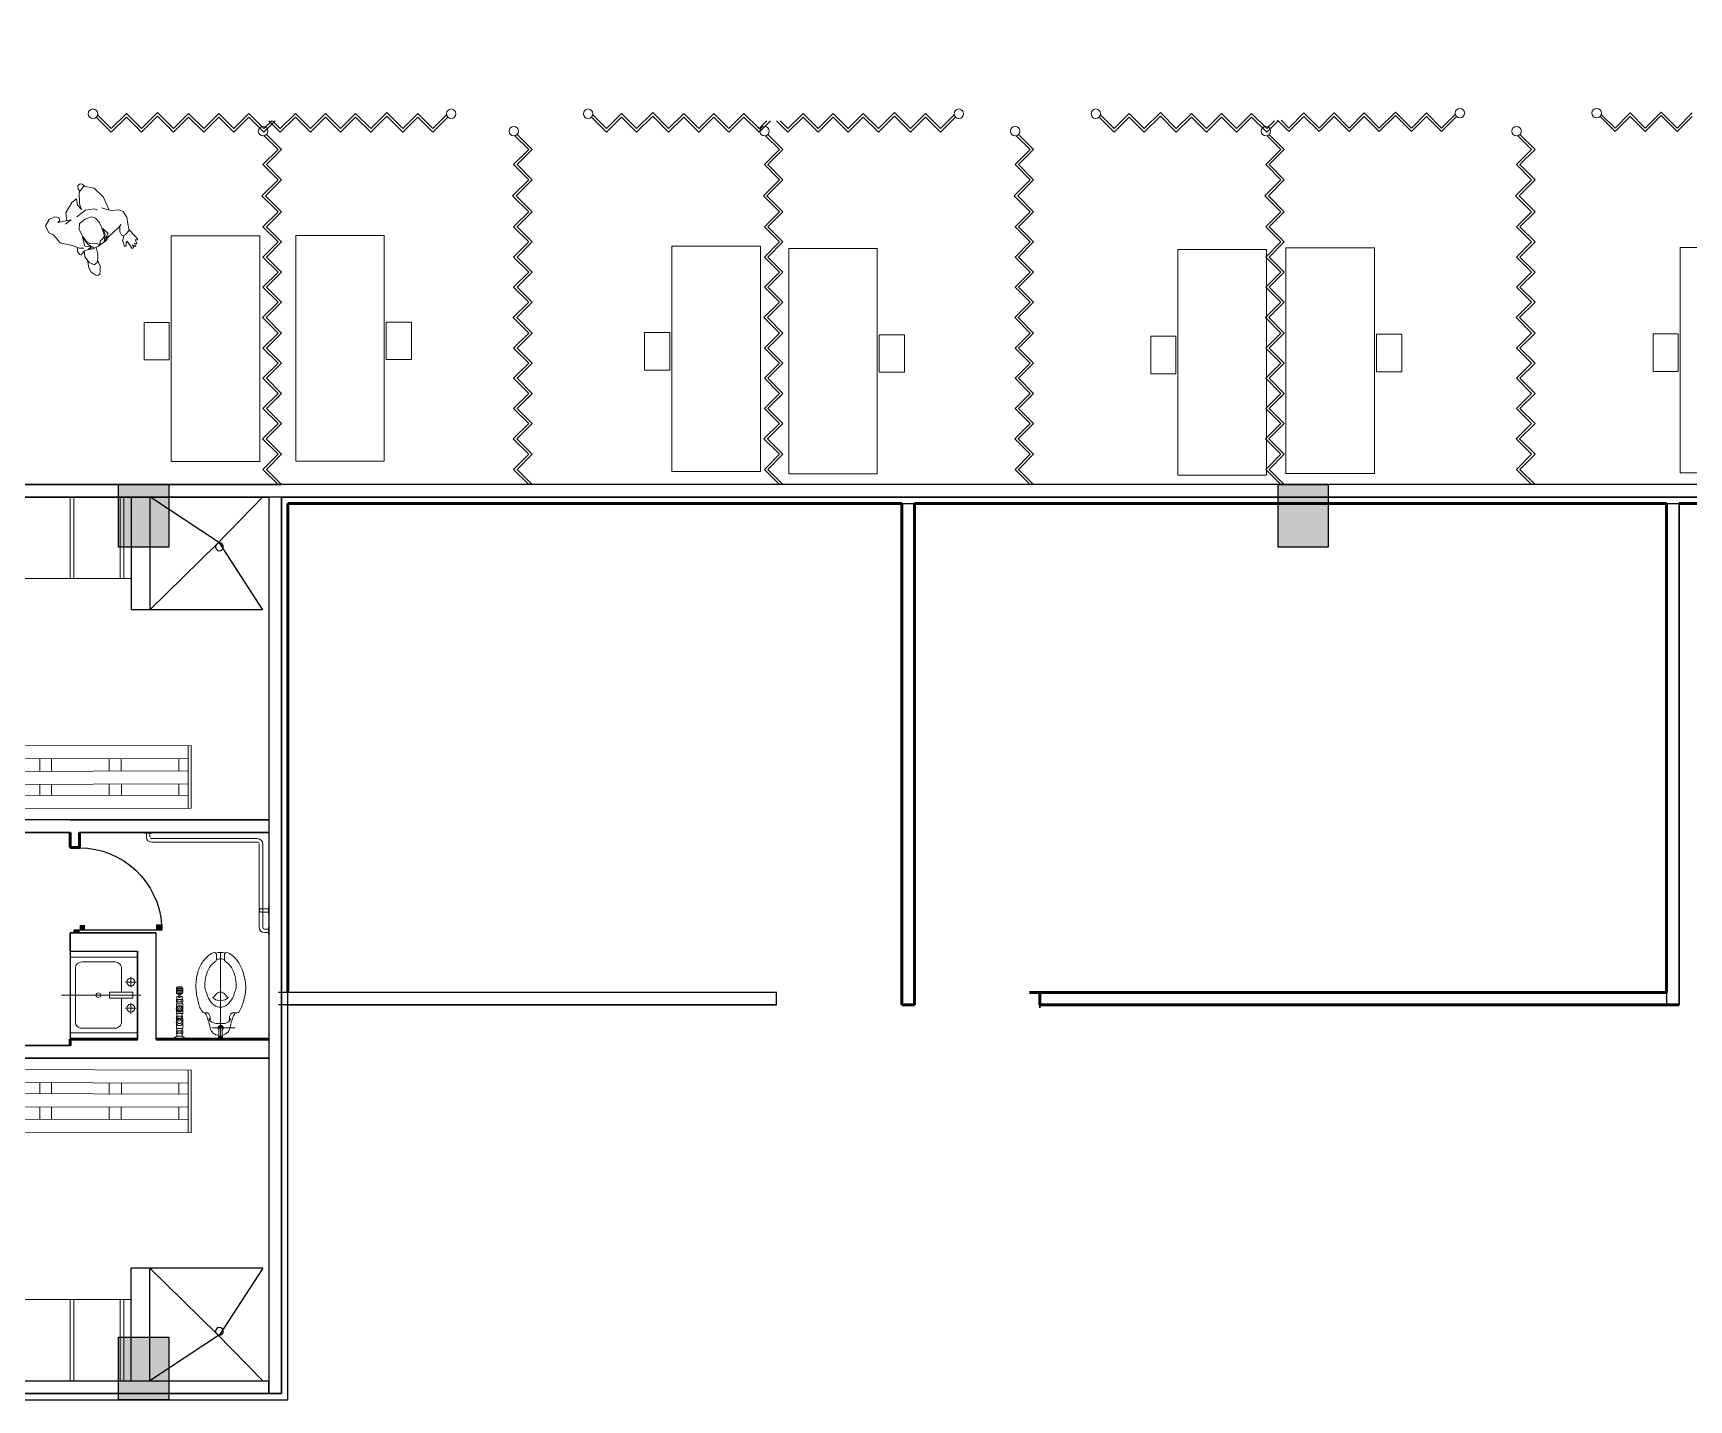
# Model space of a CAD drawing. Header units: millimetres. Extents: x 2508 to 2607, y 837 to 997.
# Drawn here: x 2566.89 to 2580.1, y 932.51 to 943.4 of the extents above; entities that cross this region are included whole.
import ezdxf

# ---------------------------------------------------------------- set-up
doc = ezdxf.new("R2010")
doc.units = ezdxf.units.MM
for name, color, linetype, lineweight in [('MOBILIARIO', 181, 'Continuous', 9), ('PAREDES', 7, 'Continuous', 50), ('PERSONAS', 151, 'Continuous', 0)]:
    doc.layers.add(name, color=color, linetype=linetype, lineweight=lineweight)

# ---------------------------------------------------------------- blocks, each defined once
blk = doc.blocks.new('iiiiip')
at = {"color": 7, "ltscale": 0.8}
for p, q in [((1993.692, 1433.782), (1993.802, 1433.672)), ((1993.71, 1433.792), (1993.83, 1433.672)), ((1993.682, 1433.552), (1993.802, 1433.672)), ((1993.71, 1433.552), (1993.83, 1433.672)), ((1993.682, 1433.552), (1993.802, 1433.432)), ((1993.71, 1433.552), (1993.83, 1433.432)), ((1993.674, 1433.304), (1993.802, 1433.432)), ((1993.703, 1433.304), (1993.83, 1433.432)), ((1993.674, 1433.304), (1993.802, 1433.176)), ((1993.703, 1433.304), (1993.83, 1433.176)), ((1993.682, 1433.056), (1993.802, 1433.176)), ((1993.71, 1433.056), (1993.83, 1433.176)), ((1993.682, 1433.056), (1993.802, 1432.936)), ((1993.71, 1433.056), (1993.83, 1432.936)), ((1993.682, 1432.815), (1993.802, 1432.936)), ((1993.682, 1432.815), (1993.802, 1432.695)), ((1993.71, 1432.815), (1993.83, 1432.936)), ((1993.71, 1432.815), (1993.83, 1432.695)), ((1993.682, 1432.575), (1993.802, 1432.695)), ((1993.71, 1432.575), (1993.83, 1432.695)), ((1993.682, 1432.575), (1993.802, 1432.455)), ((1993.71, 1432.575), (1993.83, 1432.455)), ((1993.679, 1432.332), (1993.802, 1432.455)), ((1993.707, 1432.332), (1993.83, 1432.455)), ((1993.679, 1432.332), (1993.802, 1432.209)), ((1993.707, 1432.332), (1993.83, 1432.209)), ((1993.682, 1432.089), (1993.802, 1432.209)), ((1993.71, 1432.089), (1993.83, 1432.209)), ((1993.682, 1432.089), (1993.802, 1431.968)), ((1993.71, 1432.089), (1993.83, 1431.968)), ((1993.682, 1431.848), (1993.802, 1431.968)), ((1993.71, 1431.848), (1993.83, 1431.968)), ((1993.682, 1431.848), (1993.802, 1431.728)), ((1993.71, 1431.848), (1993.83, 1431.728)), ((1993.682, 1431.608), (1993.802, 1431.728)), ((1993.71, 1431.608), (1993.83, 1431.728)), ((1993.773, 1431.699), (1993.802, 1431.728)), ((1993.794, 1431.691), (1993.83, 1431.728)), ((1993.682, 1431.608), (1993.802, 1431.488)), ((1993.71, 1431.608), (1993.83, 1431.488)), ((1993.679, 1431.365), (1993.802, 1431.488)), ((1993.679, 1431.365), (1993.802, 1431.242)), ((1993.707, 1431.365), (1993.83, 1431.488)), ((1993.707, 1431.365), (1993.83, 1431.242)), ((1993.682, 1431.122), (1993.802, 1431.242)), ((1993.71, 1431.122), (1993.83, 1431.242)), ((1993.682, 1431.122), (1993.802, 1431.001)), ((1993.71, 1431.122), (1993.83, 1431.001))]:
    blk.add_line(p, q, dxfattribs=at)
at = {"color": 7}
blk.add_circle((1993.683, 1433.819), 0.038, dxfattribs=at)
blk = doc.blocks.new('LAV2')
for p, q in [((0, 0), (0, -0.4725)), ((0.225, -0.0208), (-0.225, -0.0208)), ((-0.225, -0.0208), (-0.225, -0.4208)), ((-0.0466, -0.0596), (-0.1087, -0.0596)), ((-0.0777, -0.0285), (-0.0777, -0.0907)), ((0.1087, -0.0596), (0.0466, -0.0596)), ((0.0777, -0.0285), (0.0777, -0.0907)), ((0.225, -0.4208), (0.225, -0.0208)), ((0.225, -0.4208), (-0.225, -0.4208)), ((-0.225, -0.4208), (0.225, -0.4208))]:
    blk.add_line(p, q)
blk.add_lwpolyline([(-0.0173, -0.0469), (0.0173, -0.0469), (0.0173, -0.1872), (-0.0173, -0.1872)], close=True)
blk.add_lwpolyline([(-0.0173, -0.1153), (-0.1594, -0.1153, 0.414214), (-0.1972, -0.1531), (-0.1972, -0.3511, 0.414214), (-0.1594, -0.3889), (0.1594, -0.3889, 0.414214), (0.1972, -0.3511), (0.1972, -0.1531, 0.414214), (0.1594, -0.1153), (0.0173, -0.1153)], format="xyb")
for centre, radius in [((-0.0777, -0.0596), 0.0233), ((0.0777, -0.0596), 0.0233), ((0, -0.2524), 0.0136)]:
    blk.add_circle(centre, radius)
blk = doc.blocks.new('w.c.1')
for p, q in [((712.552, 433.531), (712.552, 433.582)), ((712.561, 433.531), (712.561, 433.582)), ((712.571, 433.531), (712.571, 433.582)), ((712.581, 433.531), (712.581, 433.582)), ((712.591, 433.531), (712.591, 433.582)), ((712.6, 433.562), (712.626, 433.562)), ((712.6, 433.552), (712.626, 433.552)), ((712.62, 433.577), (712.644, 433.577)), ((712.62, 433.562), (712.62, 433.577)), ((712.62, 433.536), (712.62, 433.552)), ((712.62, 433.536), (712.644, 433.536)), ((712.626, 433.562), (712.626, 433.552)), ((712.661, 433.569), (712.644, 433.569)), ((712.661, 433.544), (712.644, 433.544)), ((712.661, 433.577), (712.678, 433.577)), ((712.661, 433.536), (712.678, 433.536)), ((712.697, 433.567), (712.716, 433.578)), ((712.697, 433.567), (712.697, 433.546)), ((712.697, 433.546), (712.716, 433.535)), ((712.734, 433.567), (712.716, 433.578)), ((712.734, 433.546), (712.716, 433.535)), ((712.734, 433.567), (712.734, 433.546)), ((712.755, 433.577), (712.776, 433.577)), ((712.755, 433.536), (712.776, 433.536)), ((712.776, 433.533), (712.776, 433.58)), ((712.776, 433.58), (712.793, 433.58)), ((712.793, 433.569), (712.776, 433.569)), ((712.793, 433.544), (712.776, 433.544)), ((712.776, 433.533), (712.793, 433.533)), ((712.875, 433.577), (712.892, 433.577)), ((712.875, 433.536), (712.892, 433.536)), ((712.892, 433.582), (712.91, 433.582)), ((712.892, 433.531), (712.892, 433.582)), ((712.91, 433.569), (712.892, 433.569)), ((712.91, 433.544), (712.892, 433.544)), ((712.892, 433.531), (712.91, 433.531)), ((712.91, 433.531), (712.91, 433.582)), ((712.91, 433.577), (712.934, 433.577)), ((712.91, 433.536), (712.934, 433.536)), ((712.869, 433.298), (712.869, 433.112)), ((712.267, 433.229), (712.961, 433.229))]:
    blk.add_line(p, q)
for points in [[(712.587, 433.582, -0.414214), (712.6, 433.57), (712.6, 433.544, -0.414214), (712.587, 433.531), (712.555, 433.531, -0.414214), (712.542, 433.544), (712.542, 433.57, -0.414214), (712.555, 433.582)], [(712.749, 433.358), (712.749, 433.333, 0.254955), (712.792, 433.312), (712.814, 433.312, -0.181863), (712.834, 433.249), (712.834, 433.205, -0.233721), (712.814, 433.158), (712.792, 433.158, 0.254955), (712.749, 433.137), (712.749, 433.099, -0.255365), (712.74, 433.082, -0.225319), (712.427, 433.05, -0.081507), (712.34, 433.091, -0.106956), (712.277, 433.158, -0.024221), (712.27, 433.17, -0.551249), (712.289, 433.199), (712.323, 433.199, -0.25566), (712.34, 433.19, 0.111287), (712.388, 433.143, 0.076383), (712.452, 433.115, 0.063316), (712.536, 433.105, 0.116242), (712.582, 433.115, 0.076383), (712.646, 433.143, 0.107132), (712.692, 433.188, 0.147565), (712.705, 433.23, 0.147565), (712.692, 433.273, 0.107132), (712.646, 433.318, 0.076383), (712.582, 433.345, 0.116242), (712.536, 433.356, 0.063316), (712.452, 433.345, 0.076383), (712.388, 433.318, 0.107132), (712.342, 433.273, 0.007233), (712.341, 433.271, -0.258993), (712.323, 433.261), (712.289, 433.261, -0.551249), (712.27, 433.291, -0.024221), (712.277, 433.303, -0.106956), (712.34, 433.37, -0.081507), (712.427, 433.411, -0.069614), (712.536, 433.426, -0.069614), (712.646, 433.411, -0.125304), (712.742, 433.374, -0.222257)], [(712.937, 433.242), (712.869, 433.242, 1), (712.869, 433.217), (712.937, 433.217)]]:
    blk.add_lwpolyline(points, format="xyb", close=True)
for points in [[(712.644, 433.531), (712.644, 433.582), (712.661, 433.582), (712.661, 433.531)], [(712.678, 433.582), (712.678, 433.531), (712.755, 433.531), (712.755, 433.582)], [(712.875, 433.582), (712.875, 433.531), (712.793, 433.531), (712.793, 433.582)], [(712.934, 433.577), (712.934, 433.536), (712.961, 433.492), (712.961, 433.621)], [(712.942, 433.214), (712.942, 433.245), (712.937, 433.245), (712.937, 433.214)], [(712.961, 433.209), (712.961, 433.25), (712.942, 433.246), (712.942, 433.213)]]:
    blk.add_lwpolyline(points, close=True)
for points in [[(712.272, 433.266, 0.069686), (712.267, 433.23, 0.075487), (712.273, 433.192, 0.106956)], [(712.631, 433.288, 0.014204), (712.622, 433.283, 0.107132), (712.589, 433.25, 0.147565), (712.583, 433.23, 0.147565)], [(712.627, 433.167, 0.029468), (712.638, 433.182, 0.147565), (712.653, 433.23, 0.147565), (712.638, 433.278, 0.029468), (712.627, 433.294, 0.076383)], [(712.324, 433.261, 0.089657), (712.319, 433.23, 0.147565)], [(712.319, 433.23, 0.089637), (712.324, 433.2, 0.107132)], [(712.583, 433.23, 0.147565), (712.589, 433.211, 0.107132), (712.622, 433.178, 0.014204), (712.631, 433.172, 0.063316)]]:
    blk.add_lwpolyline(points, format="xyb")
for centre, radius in [((712.716, 433.557), 0.0259), ((712.716, 433.557), 0.00862), ((712.816, 433.557), 0.0186), ((712.807, 433.557), 0.00873), ((712.825, 433.557), 0.0259)]:
    blk.add_circle(centre, radius)
for centre, radius, start, end in [((712.919, 433.651), 0.342, 240.1831, 261.5378), ((712.801, 433.312), 0.00875, 0.1305, 179.8693), ((712.848, 433.233), 0.0826, 6.1613, 75.4476), ((712.919, 432.815), 0.342, 100.8317, 119.8167), ((712.801, 433.158), 0.00875, 180.1305, 359.8693), ((712.869, 433.229), 0.0206, 37.5993, 322.4004), ((712.869, 433.229), 0.0166, 49.4231, 310.5767), ((712.848, 433.233), 0.0826, 274.7414, 348.6028)]:
    blk.add_arc(centre, radius, start, end)
blk = doc.blocks.new('A$C6D5A01A4')
for p, q in [((-0.376, 0.506), (-0.376, 0.512)), ((-0.376, 0.506), (-0.304, 0.506)), ((-0.376, 0.506), (-0.304, 0.506)), ((-0.358, 0.467), (-0.358, 0.506)), ((-0.322, 0.467), (-0.322, 0.506)), ((-0.304, 0.506), (-0.304, 0.512)), ((-0.304, 0.506), (-0.304, 0.512)), ((0.75, 0.45), (-0.304, 0.45)), ((0.75, 0.414), (-0.304, 0.414)), ((0.767, -0.433), (0.767, 0.396)), ((0.803, -0.433), (0.803, 0.396)), ((0.86, -0.451), (0.821, -0.451)), ((0.86, -0.486), (0.821, -0.486))]:
    blk.add_line(p, q)
blk.add_lwpolyline([(0.86, -0.248), (0.785, -0.248, 1), (0.785, -0.283), (0.86, -0.283)], format="xyb")
for points in [[(0.865, -0.301), (0.86, -0.301), (0.86, -0.23), (0.865, -0.23)], [(0.865, -0.504), (0.86, -0.504), (0.86, -0.433), (0.865, -0.433)]]:
    blk.add_lwpolyline(points)
for centre, radius, start, end in [((-0.304, 0.467), 0.0533, 180, 270), ((-0.304, 0.467), 0.0178, 180, 270), ((0.75, 0.396), 0.0533, 360, 90), ((0.75, 0.396), 0.0178, 360, 90), ((0.821, -0.433), 0.0533, 180, 270), ((0.821, -0.433), 0.0178, 180, 270)]:
    blk.add_arc(centre, radius, start, end)
blk = doc.blocks.new('wefqwgtb')
for points in [[(2152.98, 1323.585), (2152.98, 1323.543), (2153.022, 1323.543), (2153.022, 1323.585)], [(2153.043, 1323.627), (2153.043, 1323.585), (2153.022, 1323.585), (2153.022, 1323.627)], [(2152.98, 1322.971), (2152.98, 1322.93), (2153.022, 1322.93), (2153.022, 1322.971)]]:
    blk.add_hatch(color=256).paths.add_polyline_path(points)
for p, q in [((2149.566, 1326.124), (2149.566, 1326.189)), ((2149.566, 1325.601), (2149.566, 1326.024)), ((2152.141, 1326.024), (2149.721, 1326.024)), ((2152.141, 1323.174), (2152.141, 1326.024)), ((2154.041, 1326.024), (2156.461, 1326.024)), ((2154.041, 1323.174), (2154.041, 1326.024)), ((2149.566, 1325.601), (2149.566, 1325.601)), ((2152.141, 1323.661), (2152.141, 1322.074)), ((2152.241, 1323.585), (2152.241, 1322.074)), ((2153.022, 1322.93), (2153.022, 1323.627)), ((2153.043, 1323.627), (2153.022, 1323.627)), ((2153.043, 1323.661), (2153.043, 1322.974)), ((2153.188, 1323.661), (2153.043, 1323.661)), ((2153.188, 1323.661), (2153.043, 1323.661)), ((2153.043, 1323.661), (2153.043, 1323.551)), ((2153.186, 1323.661), (2153.891, 1323.661)), ((2153.188, 1323.661), (2153.188, 1323.124)), ((2153.891, 1323.124), (2153.891, 1323.661)), ((2153.891, 1323.661), (2153.941, 1323.661)), ((2149.566, 1323.174), (2150.466, 1323.174)), ((2150.466, 1323.024), (2150.466, 1323.174)), ((2155.716, 1323.024), (2155.716, 1323.174)), ((2156.616, 1323.174), (2155.716, 1323.174)), ((2153.891, 1323.124), (2153.188, 1323.124)), ((2149.933, 1322.469), (2149.566, 1323.024)), ((2149.566, 1323.024), (2150.466, 1323.024)), ((2150.466, 1323.024), (2149.942, 1322.49)), ((2150.466, 1322.124), (2150.466, 1323.024)), ((2152.98, 1322.93), (2152.98, 1322.971)), ((2152.98, 1322.971), (2153.022, 1322.971)), ((2152.98, 1322.93), (2153.022, 1322.93)), ((2153.891, 1322.974), (2153.043, 1322.974)), ((2153.891, 1322.074), (2153.891, 1322.974)), ((2155.716, 1323.024), (2156.241, 1322.49)), ((2156.616, 1323.024), (2155.716, 1323.024)), ((2155.716, 1322.124), (2155.716, 1323.024)), ((2156.249, 1322.469), (2156.616, 1323.024)), ((2149.942, 1322.49), (2149.566, 1322.124)), ((2150.466, 1322.124), (2149.933, 1322.469)), ((2155.716, 1322.124), (2156.249, 1322.469)), ((2156.241, 1322.49), (2156.616, 1322.124)), ((2152.241, 1322.074), (2153.941, 1322.074))]:
    blk.add_line(p, q)
for points in [[(2152.141, 1326.024), (2152.141, 1326.124), (2149.566, 1326.124), (2149.466, 1326.124), (2149.466, 1321.974)], [(2156.716, 1326.124), (2156.716, 1321.974), (2153.941, 1321.974)], [(2154.041, 1326.024), (2154.041, 1326.124), (2156.616, 1326.124)], [(2152.141, 1326.024), (2149.721, 1326.024), (2149.566, 1326.024)], [(2149.566, 1326.024), (2149.566, 1322.074)], [(2154.041, 1326.024), (2156.461, 1326.024), (2156.616, 1326.024)], [(2152.241, 1323.661), (2152.241, 1324.678), (2152.141, 1324.674)], [(2154.041, 1324.674), (2153.441, 1324.674), (2153.041, 1324.674), (2153.041, 1324.674), (2153.041, 1324.574), (2153.941, 1324.574)], [(2153.941, 1323.661), (2153.941, 1324.678), (2154.041, 1324.674)], [(2152.241, 1322.074), (2152.241, 1323.585)], [(2154.041, 1322.074), (2154.041, 1323.174)], [(2149.566, 1321.974), (2152.241, 1321.974)]]:
    blk.add_lwpolyline(points)
for points in [[(2150.951, 1325.865), (2152.141, 1325.865), (2152.141, 1325.939), (2150.951, 1325.939), (2150.951, 1325.865, 0.414214), (2152.141, 1324.674, 0.414214)], [(2155.232, 1325.865), (2154.041, 1325.865), (2154.041, 1325.939), (2155.232, 1325.939), (2155.232, 1325.865, -0.414214), (2154.041, 1324.674, -0.414214)]]:
    blk.add_lwpolyline(points, format="xyb")
for centre in [(2149.964, 1322.469), (2156.219, 1322.469)]:
    blk.add_circle(centre, 0.0306)
blk.add_arc((2153.025, 1323.591), 0.662, 180.5136, 266.1315)
at = {"layer": 'MOBILIARIO'}
for p, q in [((2150.216, 1326.024), (2150.216, 1323.174)), ((2155.966, 1326.024), (2155.966, 1323.174)), ((2150.216, 1325.601), (2149.566, 1325.601)), ((2150.216, 1325.571), (2149.566, 1325.571)), ((2155.966, 1325.601), (2156.616, 1325.601)), ((2155.966, 1325.571), (2156.616, 1325.571)), ((2150.216, 1325.201), (2149.566, 1325.201)), ((2150.216, 1325.201), (2149.566, 1325.201)), ((2150.216, 1325.171), (2149.566, 1325.171)), ((2155.966, 1325.201), (2156.616, 1325.201)), ((2155.966, 1325.201), (2156.616, 1325.201)), ((2155.966, 1325.171), (2156.616, 1325.171)), ((2150.216, 1324.831), (2149.566, 1324.831)), ((2150.216, 1324.831), (2149.566, 1324.831)), ((2150.216, 1324.801), (2149.566, 1324.801)), ((2150.216, 1324.801), (2149.566, 1324.801)), ((2155.966, 1324.831), (2156.616, 1324.831)), ((2155.966, 1324.831), (2156.616, 1324.831)), ((2155.966, 1324.801), (2156.616, 1324.801)), ((2155.966, 1324.801), (2156.616, 1324.801)), ((2150.216, 1324.431), (2149.566, 1324.431)), ((2150.216, 1324.431), (2149.566, 1324.431)), ((2150.216, 1324.401), (2149.566, 1324.401)), ((2155.966, 1324.431), (2156.616, 1324.431)), ((2155.966, 1324.431), (2156.616, 1324.431)), ((2155.966, 1324.401), (2156.616, 1324.401)), ((2150.216, 1324.061), (2149.566, 1324.061)), ((2150.216, 1324.031), (2149.566, 1324.031)), ((2155.966, 1324.061), (2156.616, 1324.061)), ((2155.966, 1324.031), (2156.616, 1324.031)), ((2150.216, 1323.661), (2149.566, 1323.661)), ((2150.216, 1323.631), (2149.566, 1323.631)), ((2155.966, 1323.661), (2156.616, 1323.661)), ((2155.966, 1323.631), (2156.616, 1323.631)), ((2150.216, 1323.261), (2149.566, 1323.261)), ((2150.216, 1323.231), (2149.566, 1323.231)), ((2155.966, 1323.261), (2156.616, 1323.261)), ((2155.966, 1323.231), (2156.616, 1323.231))]:
    blk.add_line(p, q, dxfattribs=at)
at = {"layer": 'MOBILIARIO', "color": 31}
for p, q in [((2151.551, 1324.452), (2151.547, 1322.695)), ((2152.051, 1324.451), (2151.551, 1324.452)), ((2152.051, 1324.433), (2151.551, 1324.434)), ((2151.655, 1324.434), (2151.651, 1322.719)), ((2151.755, 1324.434), (2151.751, 1322.718)), ((2151.859, 1324.433), (2151.855, 1322.718)), ((2151.947, 1324.433), (2151.943, 1322.718)), ((2152.047, 1322.694), (2152.051, 1324.451)), ((2154.132, 1324.451), (2154.632, 1324.452)), ((2154.136, 1322.694), (2154.132, 1324.451)), ((2154.132, 1324.433), (2154.632, 1324.434)), ((2154.236, 1324.433), (2154.24, 1322.718)), ((2154.324, 1324.433), (2154.328, 1322.718)), ((2154.428, 1324.434), (2154.432, 1322.718)), ((2154.528, 1324.434), (2154.532, 1322.719)), ((2154.632, 1324.452), (2154.636, 1322.695)), ((2151.755, 1324.362), (2151.655, 1324.362)), ((2151.947, 1324.361), (2151.859, 1324.361)), ((2154.236, 1324.361), (2154.324, 1324.361)), ((2154.428, 1324.362), (2154.528, 1324.362)), ((2151.754, 1323.902), (2151.654, 1323.902)), ((2151.946, 1323.902), (2151.858, 1323.902)), ((2154.237, 1323.902), (2154.325, 1323.902)), ((2154.429, 1323.902), (2154.529, 1323.902)), ((2151.753, 1323.809), (2151.653, 1323.809)), ((2151.945, 1323.809), (2151.857, 1323.809)), ((2154.237, 1323.809), (2154.325, 1323.809)), ((2154.429, 1323.809), (2154.529, 1323.809)), ((2151.752, 1323.35), (2151.652, 1323.35)), ((2151.944, 1323.349), (2151.856, 1323.349)), ((2154.238, 1323.349), (2154.326, 1323.349)), ((2154.43, 1323.35), (2154.53, 1323.35)), ((2151.652, 1323.252), (2151.752, 1323.252)), ((2151.856, 1323.251), (2151.944, 1323.251)), ((2154.326, 1323.251), (2154.239, 1323.251)), ((2154.53, 1323.252), (2154.43, 1323.252)), ((2151.751, 1322.792), (2151.651, 1322.792)), ((2151.943, 1322.792), (2151.855, 1322.792)), ((2154.24, 1322.792), (2154.328, 1322.792)), ((2154.431, 1322.792), (2154.531, 1322.792)), ((2151.547, 1322.719), (2152.047, 1322.718)), ((2151.547, 1322.695), (2152.047, 1322.694)), ((2154.636, 1322.719), (2154.136, 1322.718)), ((2154.636, 1322.695), (2154.136, 1322.694))]:
    blk.add_line(p, q, dxfattribs=at)
at = {"layer": 'PAREDES'}
for p, q in [((2152.362, 1323.585), (2152.362, 1323.661)), ((2153.941, 1323.661), (2153.891, 1323.661)), ((2153.891, 1323.661), (2153.891, 1323.124)), ((2153.891, 1322.974), (2153.891, 1322.074))]:
    blk.add_line(p, q, dxfattribs=at)
for points in [[(2152.241, 1323.661), (2152.362, 1323.661)], [(2152.362, 1323.585), (2152.241, 1323.585)]]:
    blk.add_lwpolyline(points, dxfattribs=at)
at = {"layer": 'MOBILIARIO', "extrusion": (0, 0, -1), "xscale": 1.341626061127369, "yscale": 1.341626061127369, "zscale": -1.341626061127369, "rotation": 180}
blk.add_blockref('LAV2', (-2153.539, 1323.096), dxfattribs=at)
at = {"layer": 'MOBILIARIO', "xscale": -0.8000000000000831, "yscale": 0.8000000000000831, "zscale": 0.8000000000000831, "rotation": 90.00001045237863}
blk.add_blockref('A$C6D5A01A4', (2152.651, 1322.766), dxfattribs=at)
at = {"layer": 'MOBILIARIO'}
blk.add_blockref('w.c.1', (1440.931, 889.231), dxfattribs=at)
blk = doc.blocks.new('tgyery4')
at = {"layer": 'PERSONAS'}
for points in [[(-0.202, 0.197), (-0.168, 0.227), (-0.165, 0.251), (-0.156, 0.271), (-0.17, 0.281), (-0.183, 0.257), (-0.196, 0.249), (-0.2, 0.316), (-0.209, 0.323), (-0.214, 0.317), (-0.218, 0.297), (-0.227, 0.319), (-0.236, 0.317), (-0.238, 0.294), (-0.246, 0.305), (-0.255, 0.303), (-0.257, 0.273), (-0.27, 0.283), (-0.279, 0.281), (-0.271, 0.242), (-0.257, 0.18)], [(0.041, 0.165), (0.058, 0.218), (0.074, 0.246), (0.096, 0.273), (0.127, 0.275), (0.15, 0.238), (0.157, 0.183), (0.139, 0.141)], [(0.152, 0.217), (0.175, 0.275), (0.177, 0.314), (0.16, 0.347), (0.144, 0.363), (0.125, 0.362), (0.11, 0.342), (0.09, 0.31), (0.086, 0.277), (0.083, 0.257)], [(-0.162, -0.081), (-0.189, -0.05), (-0.216, -0.023), (-0.271, 0.003), (-0.292, 0.03), (-0.293, 0.084), (-0.273, 0.134), (-0.255, 0.185), (-0.214, 0.198), (-0.191, 0.196), (-0.183, 0.187), (-0.185, 0.156), (-0.205, 0.122), (-0.222, 0.111), (-0.192, 0.124), (-0.152, 0.13), (-0.088, 0.143), (-0.053, 0.159), (0.027, 0.166), (0.067, 0.162), (0.109, 0.146), (0.135, 0.139), (0.161, 0.15), (0.173, 0.157), (0.183, 0.146), (0.184, 0.115), (0.168, 0.089)], [(-0.038, 0.159), (-0.075, 0.111), (-0.082, 0.062), (-0.1, 0.119), (-0.062, 0.141), (-0.089, 0.139), (-0.045, 0.159)], [(0.074, 0.159), (0.1, 0.143), (0.069, 0.141), (0.113, 0.108), (0.093, 0.038), (0.083, 0.111), (0.058, 0.159)], [(0.129, 0.119), (0.161, 0.1), (0.188, 0.06), (0.267, -0.014), (0.28, -0.098), (0.304, -0.131), (0.297, -0.192), (0.245, -0.22), (0.197, -0.214), (0.172, -0.192), (0.177, -0.168), (0.199, -0.163), (0.098, -0.128), (0.153, -0.12)], [(0.132, -0.139), (0.107, -0.196), (0.021, -0.242), (-0.025, -0.247), (-0.005, -0.201), (-0.016, -0.153), (-0.025, -0.203), (-0.071, -0.282), (-0.128, -0.304), (-0.189, -0.247), (-0.216, -0.15), (-0.202, -0.037)], [(0.048, -0.124), (-0.04, -0.133), (-0.106, -0.107), (-0.124, -0.087)], [(-0.078, -0.285), (-0.078, -0.31), (-0.088, -0.332), (-0.106, -0.337), (-0.122, -0.33), (-0.134, -0.299)]]:
    blk.add_lwpolyline(points, dxfattribs=at)
blk.add_lwpolyline([(0.008, 0.157), (0.021, 0.139), (0.045, 0.13), (0.067, 0.111), (0.082, 0.088), (0.089, 0.032), (0.083, -0.03), (0.056, -0.067), (-0.001, -0.073), (-0.054, -0.063), (-0.075, -0.038), (-0.084, 0.005), (-0.08, 0.054), (-0.071, 0.095), (-0.062, 0.121), (-0.042, 0.132), (-0.012, 0.137), (-0.005, 0.152)], close=True, dxfattribs=at)

msp = doc.modelspace()

# ---------------------------------------------------------------- hatches: boundary and pattern name
h = msp.add_hatch()
h.set_pattern_fill('AR-CONC', color=256, scale=0.25)
h.set_pattern_definition([(50, (-86.14, -278.19), (45.54617, -3.98477), [4.7625, -52.3875]), (355, (-86.14, -278.19), (-8.81086, 47.7642), [3.81, -41.91015]), (100.4514, (-82.344, -278.523), (36.7353, 43.77944), [4.0475, -44.52256]), (46.1842, (-86.14, -265.49), (67.7698, -10.5106), [7.1437, -78.5812]), (96.6356, (-80.49, -266.37), (59.351, 61.8565), [6.0713, -66.7839]), (351.1842, (-86.14, -265.49), (59.351, 61.8565), [5.715, -62.865]), (21, (-79.79, -268.666), (37.9036, -25.5663), [4.7625, -52.3875]), (326, (-79.79, -268.666), (15.4505, 46.047), [3.81, -41.91]), (71.4514, (-76.63, -270.797), (53.3541, 20.4807), [4.0475, -44.5225]), (37.5, (-86.14, -278.191), (0.77215, 21.13876), [0, -41.402, 0, -42.545, 0, -42.06875]), (7.5, (-86.14, -278.19), (16.70492, 25.04514), [0, -24.257, 0, -40.4495, 0, -16.03375]), (327.5, (-100.3, -278.191), (33.89765, -1.43219), [0, -15.875, 0, -49.53, 0, -65.7225]), (317.5, (-106.65, -278.19), (37.0323, 6.35662), [0, -20.6375, 0, -32.893, 0, -46.6725])])
h.paths.add_polyline_path([(2568.919, 939.655), (2584.969, 939.655), (2584.969, 942.707), (2584.919, 942.707), (2584.919, 939.705), (2568.869, 939.705), (2568.869, 937.03), (2568.869, 935.33), (2568.869, 932.555), (2554.819, 932.555), (2554.819, 943.255), (2548.769, 943.255), (2548.769, 955.455), (2551.769, 955.455), (2551.769, 960.355), (2573.569, 960.355), (2573.569, 955.355), (2573.619, 955.355), (2573.619, 960.405), (2551.719, 960.405), (2551.719, 955.505), (2548.719, 955.505), (2548.719, 943.205), (2554.769, 943.205), (2554.769, 932.505), (2568.919, 932.505)])
for points in [[(2567.969, 939.805), (2567.969, 939.305), (2567.569, 939.305), (2567.569, 939.805)], [(2577.219, 939.805), (2577.219, 939.305), (2576.819, 939.305), (2576.819, 939.805)], [(2567.969, 933.005), (2567.969, 932.505), (2567.569, 932.505), (2567.569, 933.005)]]:
    msp.add_hatch(color=256).paths.add_polyline_path(points)

# ---------------------------------------------------------------- linework, layer by layer
for p, q in [((2568.769, 939.805), (2566.869, 939.805)), ((2570.769, 939.805), (2568.869, 939.805)), ((2572.769, 939.805), (2570.869, 939.805)), ((2574.769, 939.805), (2572.869, 939.805)), ((2576.769, 939.805), (2574.869, 939.805)), ((2578.769, 939.805), (2576.869, 939.805)), ((2580.769, 939.805), (2578.869, 939.805)), ((2568.769, 939.705), (2564.819, 939.705)), ((2568.869, 939.705), (2568.769, 939.705)), ((2568.769, 939.705), (2568.769, 932.555)), ((2568.869, 932.555), (2568.869, 939.705)), ((2568.869, 939.705), (2584.969, 939.705)), ((2568.919, 932.505), (2568.919, 939.655)), ((2568.919, 939.655), (2584.969, 939.655)), ((2573.919, 939.655), (2579.919, 939.655)), ((2579.919, 939.655), (2579.919, 935.655)), ((2580.019, 939.655), (2580.019, 935.655)), ((2574.919, 935.755), (2579.919, 935.755)), ((2574.919, 935.655), (2579.919, 935.655)), ((2568.769, 932.655), (2564.819, 932.655)), ((2568.769, 932.555), (2568.769, 932.655)), ((2554.769, 932.505), (2568.919, 932.505)), ((2554.819, 932.555), (2568.869, 932.555))]:
    msp.add_line(p, q)
at = {"color": 6}
for p, q in [((2573.819, 935.655), (2573.819, 939.655)), ((2573.919, 935.655), (2573.919, 939.655)), ((2572.819, 935.755), (2568.845, 935.755)), ((2572.819, 935.655), (2568.845, 935.655))]:
    msp.add_line(p, q, dxfattribs=at)
for points in [[(2573.569, 955.355), (2573.619, 955.355), (2573.619, 960.405), (2551.719, 960.405), (2551.719, 955.505), (2548.719, 955.505), (2548.719, 943.205), (2554.769, 943.205), (2554.769, 932.505), (2568.919, 932.505), (2568.919, 939.655), (2584.969, 939.655)], [(2584.919, 939.705), (2568.869, 939.705), (2568.869, 932.555), (2554.819, 932.555), (2554.819, 943.255), (2548.769, 943.255), (2548.769, 955.455), (2551.769, 955.455), (2551.769, 960.355), (2573.569, 960.355), (2573.569, 955.355), (2573.619, 955.355), (2573.619, 955.355)], [(2567.969, 939.805), (2567.969, 939.305), (2567.569, 939.305), (2567.569, 939.805), (2567.969, 939.805)], [(2577.219, 939.805), (2577.219, 939.305), (2576.819, 939.305), (2576.819, 939.805), (2577.219, 939.805)], [(2567.969, 933.005), (2567.969, 932.505), (2567.569, 932.505), (2567.569, 933.005), (2567.969, 933.005)]]:
    msp.add_lwpolyline(points)
at = {"color": 3}
for points in [[(2548.719, 943.205), (2554.769, 943.205), (2554.769, 932.505), (2568.919, 932.505), (2568.919, 935.655), (2572.819, 935.655), (2572.819, 935.755), (2568.919, 935.755), (2568.919, 939.655), (2573.819, 939.655), (2573.819, 935.655), (2573.919, 935.655), (2573.919, 939.655), (2579.919, 939.655), (2579.919, 935.755), (2574.919, 935.755), (2574.919, 935.632), (2574.919, 935.655), (2580.019, 935.655), (2580.019, 939.655), (2584.969, 939.655)], [(2584.819, 939.805), (2564.819, 939.805)], [(2564.819, 939.705), (2568.769, 939.705), (2568.769, 937.13), (2566.169, 937.13)], [(2566.169, 937.03), (2567.182, 937.03), (2567.182, 936.91), (2567.259, 936.91), (2567.259, 937.03), (2568.769, 937.03), (2568.769, 935.38), (2567.869, 935.38), (2567.869, 936.229), (2567.182, 936.229), (2567.182, 936.084), (2567.719, 936.084), (2567.719, 935.38), (2567.182, 935.38), (2567.182, 935.33), (2566.269, 935.33)], [(2566.169, 935.23), (2568.769, 935.23), (2568.769, 932.655), (2554.819, 932.655)]]:
    msp.add_lwpolyline(points, dxfattribs=at)
at = {"layer": 'MOBILIARIO', "color": 7, "ltscale": 0.8}
for p, q in [((2567.402, 942.753), (2567.511, 942.643)), ((2567.632, 942.763), (2567.511, 942.643)), ((2567.632, 942.763), (2567.752, 942.643)), ((2567.88, 942.771), (2567.752, 942.643)), ((2567.88, 942.771), (2568.007, 942.643)), ((2568.128, 942.763), (2568.007, 942.643)), ((2568.128, 942.763), (2568.248, 942.643)), ((2568.368, 942.763), (2568.248, 942.643)), ((2568.368, 942.763), (2568.488, 942.643)), ((2568.608, 942.763), (2568.488, 942.643)), ((2568.608, 942.763), (2568.729, 942.643)), ((2568.98, 942.763), (2568.859, 942.643)), ((2568.98, 942.763), (2569.1, 942.643)), ((2569.22, 942.763), (2569.1, 942.643)), ((2569.22, 942.763), (2569.34, 942.643)), ((2569.46, 942.763), (2569.34, 942.643)), ((2569.46, 942.763), (2569.581, 942.643)), ((2569.708, 942.771), (2569.581, 942.643)), ((2569.708, 942.771), (2569.836, 942.643)), ((2569.956, 942.763), (2569.836, 942.643)), ((2569.956, 942.763), (2570.077, 942.643)), ((2570.186, 942.753), (2570.077, 942.643)), ((2571.352, 942.753), (2571.461, 942.643)), ((2571.582, 942.763), (2571.461, 942.643)), ((2571.582, 942.763), (2571.702, 942.643)), ((2571.83, 942.771), (2571.702, 942.643)), ((2571.83, 942.771), (2571.957, 942.643)), ((2572.078, 942.763), (2571.957, 942.643)), ((2572.078, 942.763), (2572.198, 942.643)), ((2572.318, 942.763), (2572.198, 942.643)), ((2572.318, 942.763), (2572.438, 942.643)), ((2572.558, 942.763), (2572.438, 942.643)), ((2572.558, 942.763), (2572.679, 942.643)), ((2573.03, 942.763), (2572.909, 942.643)), ((2573.03, 942.763), (2572.909, 942.643)), ((2573.03, 942.763), (2573.15, 942.643)), ((2573.03, 942.763), (2573.15, 942.643)), ((2573.27, 942.763), (2573.15, 942.643)), ((2573.27, 942.763), (2573.15, 942.643)), ((2573.27, 942.763), (2573.39, 942.643)), ((2573.27, 942.763), (2573.39, 942.643)), ((2573.51, 942.763), (2573.39, 942.643)), ((2573.51, 942.763), (2573.39, 942.643)), ((2573.51, 942.763), (2573.631, 942.643)), ((2573.51, 942.763), (2573.631, 942.643)), ((2573.758, 942.771), (2573.631, 942.643)), ((2573.758, 942.771), (2573.631, 942.643)), ((2573.758, 942.771), (2573.886, 942.643)), ((2573.758, 942.771), (2573.886, 942.643)), ((2574.006, 942.763), (2573.886, 942.643)), ((2574.006, 942.763), (2573.886, 942.643)), ((2574.006, 942.763), (2574.127, 942.643)), ((2574.006, 942.763), (2574.127, 942.643)), ((2574.236, 942.753), (2574.127, 942.643)), ((2574.236, 942.753), (2574.127, 942.643)), ((2575.402, 942.753), (2575.511, 942.643)), ((2575.402, 942.753), (2575.511, 942.643)), ((2575.632, 942.763), (2575.511, 942.643)), ((2575.632, 942.763), (2575.511, 942.643)), ((2575.632, 942.763), (2575.752, 942.643)), ((2575.632, 942.763), (2575.752, 942.643)), ((2575.88, 942.771), (2575.752, 942.643)), ((2575.88, 942.771), (2575.752, 942.643)), ((2575.88, 942.771), (2576.007, 942.643)), ((2575.88, 942.771), (2576.007, 942.643)), ((2576.128, 942.763), (2576.007, 942.643)), ((2576.128, 942.763), (2576.007, 942.643)), ((2576.128, 942.763), (2576.248, 942.643)), ((2576.128, 942.763), (2576.248, 942.643)), ((2576.368, 942.763), (2576.248, 942.643)), ((2576.368, 942.763), (2576.248, 942.643)), ((2576.368, 942.763), (2576.488, 942.643)), ((2576.368, 942.763), (2576.488, 942.643)), ((2576.608, 942.763), (2576.488, 942.643)), ((2576.608, 942.763), (2576.488, 942.643)), ((2576.608, 942.763), (2576.729, 942.643)), ((2576.608, 942.763), (2576.729, 942.643)), ((2577.026, 942.768), (2576.906, 942.647)), ((2577.026, 942.768), (2577.147, 942.647)), ((2577.267, 942.768), (2577.147, 942.647)), ((2577.267, 942.768), (2577.387, 942.647)), ((2577.507, 942.768), (2577.387, 942.647)), ((2577.507, 942.768), (2577.627, 942.647)), ((2577.755, 942.775), (2577.627, 942.647)), ((2577.755, 942.747), (2577.627, 942.619)), ((2577.755, 942.775), (2577.883, 942.647)), ((2577.755, 942.747), (2577.883, 942.619)), ((2578.003, 942.768), (2577.883, 942.647)), ((2578.003, 942.768), (2578.123, 942.647)), ((2578.233, 942.757), (2578.123, 942.647)), ((2579.398, 942.757), (2579.508, 942.647)), ((2579.628, 942.768), (2579.508, 942.647)), ((2579.628, 942.768), (2579.749, 942.647)), ((2579.876, 942.775), (2579.749, 942.647)), ((2579.876, 942.747), (2579.749, 942.619)), ((2579.876, 942.775), (2580.004, 942.647)), ((2579.876, 942.747), (2580.004, 942.619)), ((2580.124, 942.768), (2580.004, 942.647)), ((2567.391, 942.735), (2567.511, 942.615)), ((2567.632, 942.735), (2567.511, 942.615)), ((2567.632, 942.735), (2567.752, 942.615)), ((2567.88, 942.743), (2567.752, 942.615)), ((2567.88, 942.743), (2568.007, 942.615)), ((2568.128, 942.735), (2568.007, 942.615)), ((2568.128, 942.735), (2568.248, 942.615)), ((2568.368, 942.735), (2568.248, 942.615)), ((2568.368, 942.735), (2568.488, 942.615)), ((2568.608, 942.735), (2568.488, 942.615)), ((2568.608, 942.735), (2568.729, 942.615)), ((2568.791, 942.705), (2568.729, 942.643)), ((2568.819, 942.705), (2568.729, 942.615)), ((2568.769, 942.705), (2568.859, 942.615)), ((2568.797, 942.705), (2568.859, 942.643)), ((2568.98, 942.735), (2568.859, 942.615)), ((2568.98, 942.735), (2569.1, 942.615)), ((2569.22, 942.735), (2569.1, 942.615)), ((2569.22, 942.735), (2569.34, 942.615)), ((2569.46, 942.735), (2569.34, 942.615)), ((2569.46, 942.735), (2569.581, 942.615)), ((2569.708, 942.743), (2569.581, 942.615)), ((2569.708, 942.743), (2569.836, 942.615)), ((2569.956, 942.735), (2569.836, 942.615)), ((2569.956, 942.735), (2570.077, 942.615)), ((2570.197, 942.735), (2570.077, 942.615)), ((2571.341, 942.735), (2571.461, 942.615)), ((2571.582, 942.735), (2571.461, 942.615)), ((2571.582, 942.735), (2571.702, 942.615)), ((2571.83, 942.743), (2571.702, 942.615)), ((2571.83, 942.743), (2571.957, 942.615)), ((2572.078, 942.735), (2571.957, 942.615)), ((2572.078, 942.735), (2572.198, 942.615)), ((2572.318, 942.735), (2572.198, 942.615)), ((2572.318, 942.735), (2572.438, 942.615)), ((2572.558, 942.735), (2572.438, 942.615)), ((2572.558, 942.735), (2572.679, 942.615)), ((2572.741, 942.705), (2572.679, 942.643)), ((2572.769, 942.705), (2572.679, 942.615)), ((2572.819, 942.705), (2572.909, 942.615)), ((2572.819, 942.705), (2572.909, 942.615)), ((2572.847, 942.705), (2572.909, 942.643)), ((2572.847, 942.705), (2572.909, 942.643)), ((2573.03, 942.735), (2572.909, 942.615)), ((2573.03, 942.735), (2572.909, 942.615)), ((2573.03, 942.735), (2573.15, 942.615)), ((2573.03, 942.735), (2573.15, 942.615)), ((2573.27, 942.735), (2573.15, 942.615)), ((2573.27, 942.735), (2573.15, 942.615)), ((2573.27, 942.735), (2573.39, 942.615)), ((2573.27, 942.735), (2573.39, 942.615)), ((2573.51, 942.735), (2573.39, 942.615)), ((2573.51, 942.735), (2573.39, 942.615)), ((2573.51, 942.735), (2573.631, 942.615)), ((2573.51, 942.735), (2573.631, 942.615)), ((2573.758, 942.743), (2573.631, 942.615)), ((2573.758, 942.743), (2573.631, 942.615)), ((2573.758, 942.743), (2573.886, 942.615)), ((2573.758, 942.743), (2573.886, 942.615)), ((2574.006, 942.735), (2573.886, 942.615)), ((2574.006, 942.735), (2573.886, 942.615)), ((2574.006, 942.735), (2574.127, 942.615)), ((2574.006, 942.735), (2574.127, 942.615)), ((2574.247, 942.735), (2574.127, 942.615)), ((2574.247, 942.735), (2574.127, 942.615)), ((2575.391, 942.735), (2575.511, 942.615)), ((2575.391, 942.735), (2575.511, 942.615)), ((2575.632, 942.735), (2575.511, 942.615)), ((2575.632, 942.735), (2575.511, 942.615)), ((2575.632, 942.735), (2575.752, 942.615)), ((2575.632, 942.735), (2575.752, 942.615)), ((2575.88, 942.743), (2575.752, 942.615)), ((2575.88, 942.743), (2575.752, 942.615)), ((2575.88, 942.743), (2576.007, 942.615)), ((2575.88, 942.743), (2576.007, 942.615)), ((2576.128, 942.735), (2576.007, 942.615)), ((2576.128, 942.735), (2576.007, 942.615)), ((2576.128, 942.735), (2576.248, 942.615)), ((2576.128, 942.735), (2576.248, 942.615)), ((2576.368, 942.735), (2576.248, 942.615)), ((2576.368, 942.735), (2576.248, 942.615)), ((2576.368, 942.735), (2576.488, 942.615)), ((2576.368, 942.735), (2576.488, 942.615)), ((2576.608, 942.735), (2576.488, 942.615)), ((2576.608, 942.735), (2576.488, 942.615)), ((2576.608, 942.735), (2576.729, 942.615)), ((2576.608, 942.735), (2576.729, 942.615)), ((2576.791, 942.705), (2576.729, 942.643)), ((2576.819, 942.705), (2576.729, 942.615)), ((2576.791, 942.705), (2576.729, 942.643)), ((2576.819, 942.705), (2576.729, 942.615)), ((2576.816, 942.71), (2576.906, 942.619)), ((2576.844, 942.71), (2576.906, 942.647)), ((2577.026, 942.739), (2576.906, 942.619)), ((2577.026, 942.739), (2577.147, 942.619)), ((2577.267, 942.739), (2577.147, 942.619)), ((2577.267, 942.739), (2577.387, 942.619)), ((2577.507, 942.739), (2577.387, 942.619)), ((2577.507, 942.739), (2577.627, 942.619)), ((2578.003, 942.739), (2577.883, 942.619)), ((2578.003, 942.739), (2578.123, 942.619)), ((2578.244, 942.739), (2578.123, 942.619)), ((2579.388, 942.739), (2579.508, 942.619)), ((2579.628, 942.739), (2579.508, 942.619)), ((2579.628, 942.739), (2579.749, 942.619)), ((2580.124, 942.739), (2580.004, 942.619))]:
    msp.add_line(p, q, dxfattribs=at)
at = {"layer": 'MOBILIARIO'}
for points in [[(2568.696, 941.787), (2567.99, 941.787), (2567.99, 939.989), (2568.696, 939.989)], [(2568.983, 941.79), (2569.688, 941.79), (2569.688, 939.992), (2568.983, 939.992)], [(2572.69, 941.706), (2571.984, 941.706), (2571.984, 939.909), (2572.69, 939.909)], [(2576.882, 941.692), (2577.588, 941.692), (2577.588, 939.894), (2576.882, 939.894)], [(2580.734, 941.695), (2580.028, 941.695), (2580.028, 939.897), (2580.734, 939.897)], [(2572.915, 941.688), (2573.621, 941.688), (2573.621, 939.89), (2572.915, 939.89)], [(2576.726, 941.678), (2576.02, 941.678), (2576.02, 939.88), (2576.726, 939.88)], [(2567.974, 941.098), (2567.773, 941.098), (2567.773, 940.799), (2567.974, 940.799)], [(2569.705, 941.101), (2569.906, 941.101), (2569.906, 940.801), (2569.705, 940.801)], [(2571.967, 941.018), (2571.766, 941.018), (2571.766, 940.718), (2571.967, 940.718)], [(2573.637, 940.999), (2573.838, 940.999), (2573.838, 940.7), (2573.637, 940.7)], [(2576.004, 940.989), (2575.803, 940.989), (2575.803, 940.689), (2576.004, 940.689)], [(2577.605, 941.003), (2577.806, 941.003), (2577.806, 940.704), (2577.605, 940.704)], [(2580.011, 941.006), (2579.811, 941.006), (2579.811, 940.707), (2580.011, 940.707)]]:
    msp.add_lwpolyline(points, close=True, dxfattribs=at)
at = {"layer": 'MOBILIARIO', "color": 7}
for centre in [(2567.365, 942.762), (2570.223, 942.762), (2571.315, 942.762), (2574.273, 942.762), (2574.273, 942.762), (2575.365, 942.762), (2575.365, 942.762), (2578.27, 942.767), (2579.361, 942.767)]:
    msp.add_circle(centre, 0.038, dxfattribs=at)
at = {"layer": 'PAREDES', "color": 6}
for p, q in [((2568.919, 935.755), (2568.919, 939.655)), ((2568.919, 939.655), (2573.819, 939.655)), ((2573.819, 939.655), (2573.819, 935.655)), ((2573.919, 935.655), (2573.919, 939.655)), ((2573.919, 939.655), (2579.919, 939.655)), ((2579.919, 939.655), (2579.919, 935.755)), ((2580.019, 939.655), (2584.969, 939.655)), ((2579.919, 935.755), (2574.835, 935.755)), ((2574.835, 935.755), (2574.919, 935.755)), ((2574.919, 935.755), (2574.919, 935.655)), ((2573.819, 935.655), (2573.919, 935.655)), ((2574.919, 935.655), (2580.019, 935.655))]:
    msp.add_line(p, q, dxfattribs=at)

# ---------------------------------------------------------------- block references
at = {"xscale": -1, "rotation": 90}
msp.add_blockref('wefqwgtb', (3890.843, 3089.272), dxfattribs=at)
at = {"layer": 'MOBILIARIO'}
for p in [(575.039, -491.196), (577.039, -491.196), (579.039, -491.196), (581.039, -491.196), (583.039, -491.196), (585.039, -491.196)]:
    msp.add_blockref('iiiiip', p, dxfattribs=at)
at = {"layer": 'MOBILIARIO', "color": 251, "lineweight": 18, "rotation": 211.1018751757425}
msp.add_blockref('tgyery4', (2567.34, 941.858), dxfattribs=at)

doc.saveas('drawing.dxf')
